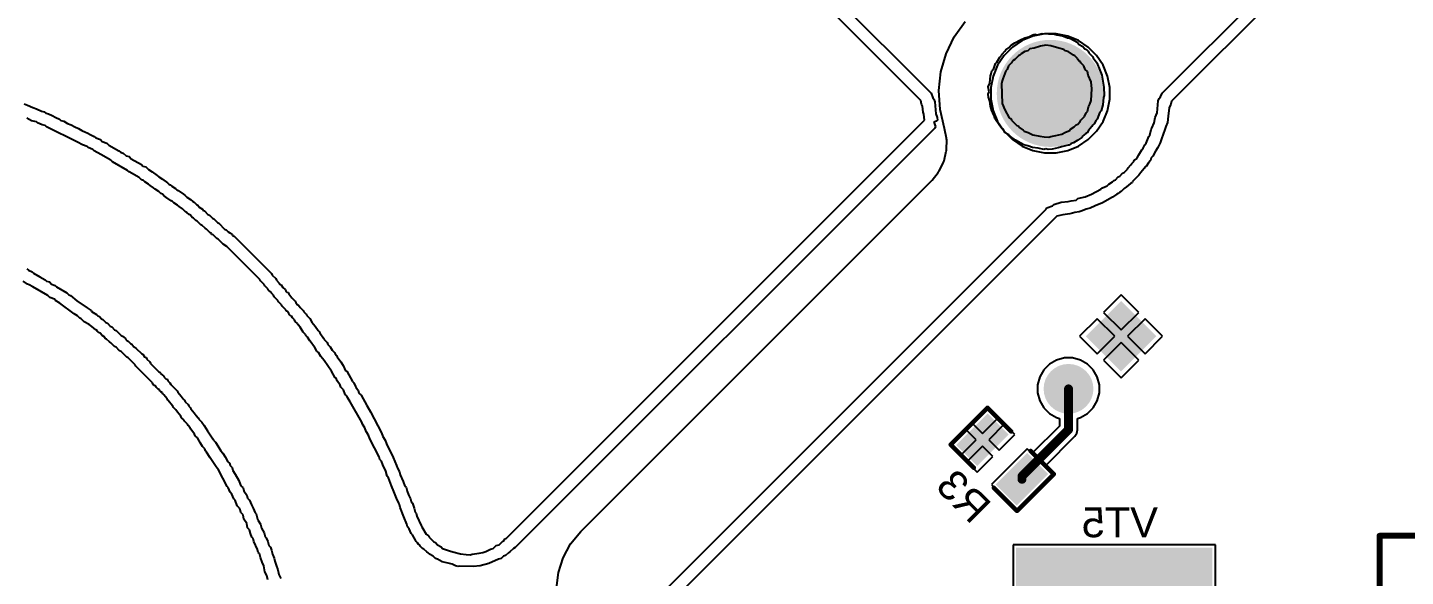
# Model space of a CAD drawing. Header units: millimetres. Extents: x 95 to 305, y 96 to 295.
# Drawn here: x 208.76 to 255.07, y 205.68 to 224.13 of the extents above; entities that cross this region are included whole.
import ezdxf

# ---------------------------------------------------------------- set-up
doc = ezdxf.new("R2010")
doc.units = ezdxf.units.MM
for name, color, linetype in [('BottomLayer', 5, 'Continuous'), ('BottomOverlay', 54, 'Continuous'), ('BottomPaste', 16, 'Continuous'), ('BottomSolder', 6, 'Continuous'), ('MultiLayer', 9, 'Continuous'), ('PadHoleLayer', 156, 'Continuous')]:
    doc.layers.add(name, color=color, linetype=linetype)
doc.styles.add('Arial', font='', dxfattribs={"height": 0.2})
doc.styles.get('Arial').set_extended_font_data('Arial')

# ---------------------------------------------------------------- blocks, each defined once
blk = doc.blocks.new('JST_XH_2_39')
at = {"layer": 'BottomLayer'}
blk.add_hatch(color=5, dxfattribs=at).paths.add_polyline_path([(-2.038, 0.263), (-0.463, 0.263), (-0.463, -1.313), (-2.038, -1.313)])
h = blk.add_hatch(color=5, dxfattribs=at)
edge = h.paths.add_edge_path()
edge.add_arc((1.25, -0.525), 0.787, 0, 360)
at = {"layer": 'BottomSolder'}
blk.add_hatch(color=6, dxfattribs=at).paths.add_polyline_path([(-2.088, 0.313), (-0.413, 0.313), (-0.413, -1.363), (-2.088, -1.363)])
h = blk.add_hatch(color=6, dxfattribs=at)
edge = h.paths.add_edge_path()
edge.add_arc((1.25, -0.525), 0.837, 0, 360)
at = {"layer": 'MultiLayer'}
h = blk.add_hatch(color=9, dxfattribs=at)
edge = h.paths.add_edge_path()
edge.add_arc((1.25, -0.525), 0.787, 0, 360)
at = {"layer": 'PadHoleLayer'}
h = blk.add_hatch(color=156, dxfattribs=at)
edge = h.paths.add_edge_path()
edge.add_arc((-1.25, -0.525), 0.525, 0, 360)
h = blk.add_hatch(color=156, dxfattribs=at)
edge = h.paths.add_edge_path()
edge.add_arc((1.25, -0.525), 0.525, 0, 360)
blk = doc.blocks.new('DPAK_B_50')
at = {"layer": 'BottomLayer'}
for points in [[(-2.031, 2.856), (-2.031, 1.656), (-4.531, 1.656), (-4.531, 2.856)], [(6.344, 3.216), (6.344, -3.284), (0.094, -3.284), (0.094, 3.216)], [(-2.031, -1.724), (-2.031, -2.924), (-4.531, -2.924), (-4.531, -1.724)]]:
    blk.add_hatch(color=5, dxfattribs=at).paths.add_polyline_path(points)
at = {"layer": 'BottomPaste'}
for points in [[(-2.031, 2.856), (-2.031, 1.656), (-4.531, 1.656), (-4.531, 2.856)], [(6.344, 3.216), (6.344, -3.284), (0.094, -3.284), (0.094, 3.216)], [(-2.031, -1.724), (-2.031, -2.924), (-4.531, -2.924), (-4.531, -1.724)]]:
    blk.add_hatch(color=16, dxfattribs=at).paths.add_polyline_path(points)
at = {"layer": 'BottomSolder'}
for points in [[(6.394, 3.266), (6.394, -3.334), (0.044, -3.334), (0.044, 3.266)], [(-1.981, 2.906), (-1.981, 1.606), (-4.581, 1.606), (-4.581, 2.906)], [(-1.981, -1.674), (-1.981, -2.974), (-4.581, -2.974), (-4.581, -1.674)]]:
    blk.add_hatch(color=6, dxfattribs=at).paths.add_polyline_path(points)
at = {"layer": 'BottomOverlay', "const_width": 0.25}
for points in [[(-1.131, 3.266), (-1.131, -3.434)], [(-1.131, 3.266), (-0.331, 3.266)], [(-1.131, -3.434), (-0.331, -3.434)]]:
    blk.add_lwpolyline(points, dxfattribs=at)
at = {"layer": 'BottomOverlay'}
for points, const_width in [([(-1.194, 3.266, 1), (-1.069, 3.266, 1)], 0.125), ([(-1.194, 3.266, 1), (-1.069, 3.266, 1)], 0.125), ([(-0.394, 3.266, 1), (-0.269, 3.266, 1)], 0.125), ([(-3.156, -3.624, 1), (-3.406, -3.624, 1)], 0.25), ([(-3.469, -3.624, 1), (-3.344, -3.624, 1)], 0.125), ([(-3.219, -3.624, 1), (-3.094, -3.624, 1)], 0.125), ([(-1.194, -3.434, 1), (-1.069, -3.434, 1)], 0.125), ([(-1.194, -3.434, 1), (-1.069, -3.434, 1)], 0.125), ([(-0.394, -3.434, 1), (-0.269, -3.434, 1)], 0.125)]:
    blk.add_lwpolyline(points, format="xyb", close=True, dxfattribs=dict(at, const_width=const_width))
blk = doc.blocks.new('RES0805_B_131')
at = {"layer": 'BottomLayer'}
for points in [[(-1.388, 0.719), (-0.488, 0.719), (-0.488, -0.678), (-1.388, -0.678)], [(0.492, 0.719), (1.392, 0.719), (1.392, -0.678), (0.492, -0.678)]]:
    blk.add_hatch(color=5, dxfattribs=at).paths.add_polyline_path(points)
at = {"layer": 'BottomPaste'}
for points in [[(-1.388, 0.719), (-0.488, 0.719), (-0.488, -0.678), (-1.388, -0.678)], [(0.492, 0.719), (1.392, 0.719), (1.392, -0.678), (0.492, -0.678)]]:
    blk.add_hatch(color=16, dxfattribs=at).paths.add_polyline_path(points)
at = {"layer": 'BottomSolder'}
for points in [[(-1.438, 0.769), (-0.438, 0.769), (-0.438, -0.728), (-1.438, -0.728)], [(0.442, 0.769), (1.442, 0.769), (1.442, -0.728), (0.442, -0.728)]]:
    blk.add_hatch(color=6, dxfattribs=at).paths.add_polyline_path(points)
at = {"layer": 'BottomOverlay', "const_width": 0.15}
for points in [[(-1.575, 0.9), (-0.45, 0.9)], [(-1.575, -0.825), (-1.575, 0.875)], [(0.475, 0.9), (1.575, 0.9)], [(1.575, -0.825), (1.575, 0.875)], [(-1.575, -0.85), (-0.475, -0.85)], [(0.475, -0.85), (1.575, -0.85)]]:
    blk.add_lwpolyline(points, dxfattribs=at)
at = {"layer": 'BottomOverlay', "const_width": 0.075}
for points in [[(-1.613, 0.9, 1), (-1.538, 0.9, 1)], [(-1.613, 0.875, 1), (-1.538, 0.875, 1)], [(-0.487, 0.9, 1), (-0.412, 0.9, 1)], [(0.437, 0.9, 1), (0.513, 0.9, 1)], [(1.538, 0.9, 1), (1.613, 0.9, 1)], [(1.538, 0.875, 1), (1.613, 0.875, 1)], [(-1.613, -0.825, 1), (-1.538, -0.825, 1)], [(-1.613, -0.85, 1), (-1.538, -0.85, 1)], [(-0.513, -0.85, 1), (-0.437, -0.85, 1)], [(0.437, -0.85, 1), (0.513, -0.85, 1)], [(1.538, -0.825, 1), (1.613, -0.825, 1)], [(1.538, -0.85, 1), (1.613, -0.85, 1)]]:
    blk.add_lwpolyline(points, format="xyb", close=True, dxfattribs=at)
blk = doc.blocks.new('D8C3_2H12_B_183')
at = {"layer": 'BottomLayer'}
for points in [[(-1.8, 0.6), (-1.8, -0.6), (-5, -0.6), (-5, 0.6)], [(5, 0.6), (5, -0.6), (1.8, -0.6), (1.8, 0.6)]]:
    blk.add_hatch(color=5, dxfattribs=at).paths.add_polyline_path(points)
at = {"layer": 'BottomPaste'}
for points in [[(-1.8, 0.6), (-1.8, -0.6), (-5, -0.6), (-5, 0.6)], [(5, 0.6), (5, -0.6), (1.8, -0.6), (1.8, 0.6)]]:
    blk.add_hatch(color=16, dxfattribs=at).paths.add_polyline_path(points)
at = {"layer": 'BottomSolder'}
for points in [[(-1.75, 0.65), (-1.75, -0.65), (-5.05, -0.65), (-5.05, 0.65)], [(5.05, 0.65), (5.05, -0.65), (1.75, -0.65), (1.75, 0.65)]]:
    blk.add_hatch(color=6, dxfattribs=at).paths.add_polyline_path(points)
at = {"layer": 'BottomOverlay', "const_width": 0.2}
for points in [[(-2.9, 4.4), (-4.4, 2.9)], [(-2.9, 4.4), (4.4, 4.4)], [(4.4, 4.4), (4.4, 1)], [(-4.4, 2.9), (-4.4, 1)], [(-4.4, -1), (-4.4, -2.9)], [(4.4, -1), (4.4, -4.4)], [(-5.2, -1.2), (-5.2, -1.8)], [(-5.5, -1.5), (-4.9, -1.5)], [(-4.4, -2.9), (-2.9, -4.4)], [(-2.9, -4.4), (4.4, -4.4)]]:
    blk.add_lwpolyline(points, dxfattribs=at)
at = {"layer": 'BottomOverlay', "const_width": 0.1}
for points in [[(-2.95, 4.4, 1), (-2.85, 4.4, 1)], [(-2.95, 4.4, 1), (-2.85, 4.4, 1)], [(4.35, 4.4, 1), (4.45, 4.4, 1)], [(4.35, 4.4, 1), (4.45, 4.4, 1)], [(-4.45, 2.9, 1), (-4.35, 2.9, 1)], [(-4.45, 2.9, 1), (-4.35, 2.9, 1)], [(-4.45, 1, 1), (-4.35, 1, 1)], [(4.35, 1, 1), (4.45, 1, 1)], [(-4.45, -1, 1), (-4.35, -1, 1)], [(4.35, -1, 1), (4.45, -1, 1)], [(-5.25, -1.2, 1), (-5.15, -1.2, 1)], [(-5.55, -1.5, 1), (-5.45, -1.5, 1)], [(-5.25, -1.8, 1), (-5.15, -1.8, 1)], [(-4.95, -1.5, 1), (-4.85, -1.5, 1)], [(-4.45, -2.9, 1), (-4.35, -2.9, 1)], [(-4.45, -2.9, 1), (-4.35, -2.9, 1)], [(-2.95, -4.4, 1), (-2.85, -4.4, 1)], [(-2.95, -4.4, 1), (-2.85, -4.4, 1)], [(4.35, -4.4, 1), (4.45, -4.4, 1)], [(4.35, -4.4, 1), (4.45, -4.4, 1)]]:
    blk.add_lwpolyline(points, format="xyb", close=True, dxfattribs=at)

msp = doc.modelspace()

# ---------------------------------------------------------------- hatches: boundary and pattern name
at = {"layer": 'BottomLayer'}
h = msp.add_hatch(color=5, dxfattribs=at)
edge = h.paths.add_edge_path()
edge.add_arc((243.133, 221.92), 1.75, 0, 360)
at = {"layer": 'BottomSolder'}
h = msp.add_hatch(color=6, dxfattribs=at)
edge = h.paths.add_edge_path()
edge.add_arc((243.133, 221.92), 1.8, 0, 360)
at = {"layer": 'MultiLayer'}
h = msp.add_hatch(color=9, dxfattribs=at)
edge = h.paths.add_edge_path()
edge.add_arc((243.133, 221.92), 1.75, 0, 360)
at = {"layer": 'PadHoleLayer'}
h = msp.add_hatch(color=156, dxfattribs=at)
edge = h.paths.add_edge_path()
edge.add_arc((243.133, 221.92), 1.75, 0, 360)

# ---------------------------------------------------------------- linework, layer by layer
at = {"layer": 'BottomLayer'}
for p, q in [((239.906, 223.819), (240.272, 224.335)), ((239.633, 223.249), (239.906, 223.819)), ((242.186, 223.693), (241.859, 223.474)), ((242.55, 223.843), (242.186, 223.693)), ((242.937, 223.92), (242.55, 223.843)), ((243.33, 223.92), (242.937, 223.92)), ((243.717, 223.843), (243.33, 223.92)), ((244.081, 223.693), (243.717, 223.843)), ((244.408, 223.474), (244.081, 223.693)), ((239.459, 222.641), (239.633, 223.249)), ((241.859, 223.474), (241.58, 223.195)), ((244.687, 223.195), (244.408, 223.474)), ((241.361, 222.868), (241.21, 222.504)), ((241.58, 223.195), (241.361, 222.868)), ((244.906, 222.868), (244.687, 223.195)), ((245.057, 222.504), (244.906, 222.868)), ((239.39, 222.012), (239.459, 222.641)), ((241.21, 222.504), (241.133, 222.117)), ((245.133, 222.117), (245.057, 222.504)), ((239.428, 221.381), (239.39, 222.012)), ((241.133, 222.117), (241.133, 221.723)), ((245.133, 221.723), (245.133, 222.117)), ((239.577, 220.744), (239.428, 221.381)), ((241.133, 221.723), (241.21, 221.337)), ((245.057, 221.337), (245.133, 221.723)), ((241.21, 221.337), (241.361, 220.973)), ((241.361, 220.973), (241.58, 220.645)), ((244.687, 220.645), (244.906, 220.973)), ((244.906, 220.973), (245.057, 221.337)), ((239.577, 220.741), (239.577, 220.744)), ((239.578, 220.738), (239.577, 220.741)), ((239.645, 220.416), (239.578, 220.738)), ((241.58, 220.645), (241.859, 220.367)), ((244.408, 220.367), (244.687, 220.645)), ((239.561, 219.656), (239.638, 219.976)), ((239.638, 219.976), (239.639, 220.004)), ((239.639, 220.004), (239.645, 220.031)), ((239.645, 220.388), (239.645, 220.416)), ((239.65, 220.36), (239.645, 220.388)), ((239.645, 220.031), (239.65, 220.36)), ((241.859, 220.367), (242.186, 220.148)), ((242.186, 220.148), (242.55, 219.997)), ((242.55, 219.997), (242.937, 219.92)), ((243.33, 219.92), (243.717, 219.997)), ((243.717, 219.997), (244.081, 220.148)), ((244.081, 220.148), (244.408, 220.367)), ((239.397, 219.308), (239.542, 219.603)), ((239.542, 219.603), (239.549, 219.63)), ((239.549, 219.63), (239.561, 219.656)), ((242.937, 219.92), (243.33, 219.92)), ((239.161, 219.004), (239.367, 219.261)), ((239.367, 219.261), (239.38, 219.286)), ((239.38, 219.286), (239.397, 219.308)), ((227.352, 207.193), (239.143, 218.983)), ((239.143, 218.983), (239.15, 218.995)), ((239.15, 218.995), (239.161, 219.004)), ((245.513, 215.152), (244.92, 214.559)), ((246.105, 214.559), (245.513, 215.152)), ((244.92, 214.559), (245.513, 213.967)), ((245.513, 213.967), (246.105, 214.559)), ((244.708, 214.347), (244.116, 213.755)), ((245.301, 213.755), (244.708, 214.347)), ((246.317, 214.347), (245.725, 213.755)), ((246.909, 213.755), (246.317, 214.347)), ((244.116, 213.755), (244.708, 213.163)), ((244.708, 213.163), (245.301, 213.755)), ((245.513, 213.543), (244.92, 212.951)), ((246.105, 212.951), (245.513, 213.543)), ((245.725, 213.755), (246.317, 213.163)), ((246.317, 213.163), (246.909, 213.755)), ((242.915, 212.624), (242.778, 212.388)), ((243.108, 212.818), (242.915, 212.624)), ((243.344, 212.954), (243.108, 212.818)), ((243.608, 213.025), (243.344, 212.954)), ((243.881, 213.025), (243.608, 213.025)), ((244.145, 212.954), (243.881, 213.025)), ((244.382, 212.818), (244.145, 212.954)), ((244.575, 212.624), (244.382, 212.818)), ((244.712, 212.388), (244.575, 212.624)), ((244.92, 212.951), (245.513, 212.359)), ((245.513, 212.359), (246.105, 212.951)), ((242.778, 212.388), (242.707, 212.124)), ((242.707, 212.124), (242.707, 211.851)), ((244.782, 212.124), (244.712, 212.388)), ((244.782, 211.851), (244.782, 212.124)), ((242.707, 211.851), (242.778, 211.587)), ((244.712, 211.587), (244.782, 211.851)), ((241.027, 211.372), (240.498, 210.843)), ((241.38, 211.019), (241.027, 211.372)), ((242.778, 211.587), (242.915, 211.35)), ((242.915, 211.35), (243.108, 211.157)), ((244.382, 211.157), (244.575, 211.35)), ((244.575, 211.35), (244.712, 211.587)), ((240.498, 210.843), (240.851, 210.49)), ((240.851, 210.49), (241.38, 211.019)), ((241.593, 210.807), (241.063, 210.277)), ((241.946, 210.453), (241.593, 210.807)), ((243.439, 210.739), (242.514, 209.814)), ((243.108, 211.157), (243.344, 211.021)), ((243.344, 211.021), (243.439, 210.995)), ((243.439, 210.995), (243.439, 210.739)), ((244.051, 210.995), (244.145, 211.021)), ((244.051, 210.612), (244.051, 210.995)), ((244.145, 211.021), (244.382, 211.157)), ((240.285, 210.631), (239.756, 210.102)), ((240.11, 209.748), (240.639, 210.277)), ((240.639, 210.277), (240.285, 210.631)), ((241.063, 210.277), (241.417, 209.924)), ((241.417, 209.924), (241.946, 210.453)), ((242.947, 209.382), (243.961, 210.396)), ((243.961, 210.396), (244.027, 210.495)), ((243.961, 210.396), (243.961, 210.396)), ((244.027, 210.495), (244.051, 210.612)), ((244.051, 210.612), (244.051, 210.612)), ((239.756, 210.102), (240.11, 209.748)), ((240.851, 210.065), (240.322, 209.536)), ((241.205, 209.712), (240.851, 210.065)), ((242.356, 209.972), (241.156, 208.772)), ((242.514, 209.814), (242.356, 209.972)), ((240.322, 209.536), (240.675, 209.182)), ((240.675, 209.182), (241.205, 209.712)), ((243.205, 209.124), (242.947, 209.382)), ((242.005, 207.924), (243.205, 209.124)), ((241.156, 208.772), (242.005, 207.924)), ((227.009, 206.776), (227.352, 207.193)), ((226.757, 206.312), (227.009, 206.776)), ((248.684, 206.744), (241.884, 206.744)), ((241.884, 206.744), (241.884, 205.127)), ((248.684, 201.761), (248.684, 206.744)), ((226.6, 205.809), (226.757, 206.312)), ((226.541, 205.285), (226.6, 205.809))]:
    msp.add_line(p, q, dxfattribs=at)
at = {"layer": 'BottomLayer', "const_width": 0.3}
for points in [[(243.745, 210.612), (243.745, 211.987)], [(242.181, 209.048), (243.745, 210.612)], [(242.181, 208.948), (242.181, 209.048)]]:
    msp.add_lwpolyline(points, dxfattribs=at)
at = {"layer": 'BottomLayer', "const_width": 0.15}
for points in [[(243.67, 211.987, 1), (243.82, 211.987, 1)], [(243.67, 210.612, 1), (243.82, 210.612, 1)], [(243.67, 210.612, 1), (243.82, 210.612, 1)], [(242.106, 209.048, 1), (242.256, 209.048, 1)], [(242.106, 209.048, 1), (242.256, 209.048, 1)], [(242.106, 208.948, 1), (242.256, 208.948, 1)]]:
    msp.add_lwpolyline(points, format="xyb", close=True, dxfattribs=at)
at = {"layer": 'BottomOverlay'}
for p, q in [((246.89, 221.923), (267.542, 242.575)), ((267.664, 242.113), (247.206, 221.656)), ((238.785, 221.68), (222.611, 237.854)), ((228.672, 232.377), (239.126, 221.923)), ((241.937, 223.615), (242.107, 223.712)), ((242.107, 223.712), (242.278, 223.785)), ((242.278, 223.785), (242.412, 223.822)), ((242.412, 223.822), (242.545, 223.883)), ((242.545, 223.883), (242.618, 223.907)), ((242.618, 223.907), (242.692, 223.883)), ((242.692, 223.883), (242.862, 223.931)), ((242.862, 223.931), (243.276, 223.907)), ((243.276, 223.907), (243.349, 223.883)), ((243.349, 223.883), (243.543, 223.858)), ((243.543, 223.858), (243.714, 223.785)), ((243.714, 223.785), (243.811, 223.761)), ((243.811, 223.761), (244.03, 223.639)), ((241.487, 223.189), (241.511, 223.238)), ((241.511, 223.238), (241.608, 223.335)), ((241.608, 223.335), (241.633, 223.384)), ((241.633, 223.384), (241.754, 223.457)), ((241.754, 223.457), (241.779, 223.505)), ((241.779, 223.505), (241.815, 223.542)), ((241.815, 223.542), (241.937, 223.615)), ((242.156, 223.25), (242.107, 223.201)), ((242.278, 223.323), (242.156, 223.25)), ((242.375, 223.347), (242.278, 223.323)), ((242.448, 223.42), (242.375, 223.347)), ((242.594, 223.445), (242.448, 223.42)), ((242.801, 223.505), (242.594, 223.445)), ((242.984, 223.542), (242.801, 223.505)), ((243.154, 223.518), (242.984, 223.542)), ((243.422, 223.445), (243.154, 223.518)), ((243.592, 223.396), (243.422, 223.445)), ((243.641, 223.347), (243.592, 223.396)), ((243.738, 223.323), (243.641, 223.347)), ((243.908, 223.201), (243.738, 223.323)), ((244.03, 223.639), (244.103, 223.566)), ((244.103, 223.566), (244.225, 223.493)), ((244.225, 223.493), (244.298, 223.42)), ((244.298, 223.42), (244.347, 223.396)), ((244.347, 223.396), (244.407, 223.335)), ((244.407, 223.335), (244.432, 223.286)), ((244.432, 223.286), (244.553, 223.165)), ((241.219, 222.727), (241.292, 222.921)), ((241.292, 222.921), (241.341, 222.97)), ((241.341, 222.97), (241.438, 223.14)), ((241.438, 223.14), (241.487, 223.189)), ((241.73, 222.848), (241.681, 222.727)), ((241.827, 222.946), (241.73, 222.848)), ((241.852, 222.994), (241.827, 222.946)), ((241.888, 223.031), (241.852, 222.994)), ((241.937, 223.055), (241.888, 223.031)), ((242.059, 223.177), (241.937, 223.055)), ((242.107, 223.201), (242.059, 223.177)), ((243.957, 223.177), (243.908, 223.201)), ((244.042, 223.092), (243.957, 223.177)), ((244.067, 223.043), (244.042, 223.092)), ((244.103, 223.007), (244.067, 223.043)), ((244.152, 222.982), (244.103, 223.007)), ((244.164, 222.946), (244.152, 222.982)), ((244.261, 222.848), (244.164, 222.946)), ((244.31, 222.727), (244.261, 222.848)), ((244.553, 223.165), (244.578, 223.116)), ((244.578, 223.116), (244.7, 222.946)), ((244.7, 222.946), (244.797, 222.702)), ((241.097, 222.264), (241.122, 222.508)), ((241.122, 222.508), (241.146, 222.581)), ((241.146, 222.581), (241.17, 222.678)), ((241.17, 222.678), (241.219, 222.727)), ((241.511, 222.337), (241.487, 222.24)), ((241.535, 222.41), (241.511, 222.337)), ((241.633, 222.678), (241.535, 222.41)), ((241.681, 222.727), (241.633, 222.678)), ((244.383, 222.654), (244.31, 222.727)), ((244.407, 222.532), (244.383, 222.654)), ((244.505, 222.313), (244.407, 222.532)), ((244.529, 222.069), (244.505, 222.313)), ((244.797, 222.702), (244.87, 222.532)), ((244.87, 222.532), (244.931, 222.13)), ((239.126, 221.923), (239.187, 221.765)), ((241.049, 222.142), (241.097, 222.264)), ((241.073, 221.972), (241.049, 222.142)), ((241.049, 221.899), (241.073, 221.972)), ((241.061, 221.79), (241.049, 221.899)), ((241.487, 222.24), (241.511, 221.583)), ((244.505, 221.68), (244.529, 222.069)), ((244.943, 221.85), (244.919, 221.777)), ((244.931, 222.13), (244.943, 221.85)), ((246.841, 221.802), (246.89, 221.923)), ((208.641, 221.57), (208.762, 221.522)), ((208.762, 221.522), (208.933, 221.449)), ((208.933, 221.449), (209.054, 221.4)), ((209.054, 221.4), (209.225, 221.327)), ((238.809, 221.558), (238.785, 221.68)), ((238.834, 221.485), (238.809, 221.558)), ((238.858, 221.291), (238.834, 221.485)), ((239.187, 221.765), (239.223, 221.729)), ((239.223, 221.729), (239.247, 221.631)), ((239.247, 221.631), (239.284, 221.23)), ((241.097, 221.656), (241.061, 221.79)), ((241.122, 221.485), (241.097, 221.656)), ((241.146, 221.388), (241.122, 221.485)), ((241.243, 221.169), (241.146, 221.388)), ((241.511, 221.583), (241.608, 221.364)), ((241.608, 221.364), (241.754, 221.096)), ((244.383, 221.315), (244.42, 221.473)), ((244.42, 221.473), (244.456, 221.558)), ((244.456, 221.558), (244.505, 221.68)), ((244.894, 221.534), (244.846, 221.339)), ((244.919, 221.777), (244.894, 221.534)), ((246.72, 221.266), (246.756, 221.668)), ((246.756, 221.668), (246.793, 221.753)), ((246.793, 221.753), (246.841, 221.802)), ((247.133, 221.437), (247.097, 221.157)), ((247.182, 221.558), (247.133, 221.437)), ((247.206, 221.656), (247.182, 221.558)), ((208.896, 220.998), (208.738, 221.084)), ((209.054, 220.962), (208.896, 220.998)), ((209.091, 220.925), (209.054, 220.962)), ((209.249, 220.865), (209.091, 220.925)), ((209.225, 221.327), (209.322, 221.303)), ((209.322, 221.303), (209.371, 221.254)), ((209.371, 221.254), (209.468, 221.23)), ((209.468, 221.23), (209.59, 221.181)), ((209.59, 221.181), (209.711, 221.108)), ((209.711, 221.108), (209.833, 221.059)), ((209.833, 221.059), (209.882, 221.011)), ((209.882, 221.011), (209.979, 220.986)), ((209.979, 220.986), (210.101, 220.913)), ((210.101, 220.913), (210.223, 220.865)), ((224.851, 206.967), (238.907, 221.023)), ((238.882, 221.218), (238.858, 221.291)), ((238.907, 221.023), (238.882, 221.218)), ((239.308, 220.986), (239.223, 220.95)), ((239.223, 220.95), (239.272, 220.804)), ((239.284, 221.23), (239.333, 221.108)), ((239.345, 221.023), (239.308, 220.986)), ((239.333, 221.108), (239.345, 221.023)), ((241.268, 221.072), (241.243, 221.169)), ((241.438, 220.828), (241.268, 221.072)), ((241.754, 221.096), (241.803, 221.072)), ((241.803, 221.072), (241.827, 221.023)), ((241.827, 221.023), (241.949, 220.901)), ((241.949, 220.901), (241.961, 220.889)), ((244.055, 220.889), (244.14, 220.974)), ((244.14, 220.974), (244.164, 221.023)), ((244.164, 221.023), (244.286, 221.145)), ((244.286, 221.145), (244.334, 221.266)), ((244.334, 221.266), (244.383, 221.315)), ((244.602, 220.901), (244.553, 220.852)), ((244.675, 221.023), (244.602, 220.901)), ((244.712, 221.059), (244.675, 221.023)), ((244.797, 221.291), (244.712, 221.059)), ((244.846, 221.339), (244.797, 221.291)), ((246.549, 220.755), (246.622, 220.925)), ((246.622, 220.925), (246.659, 221.108)), ((246.659, 221.108), (246.72, 221.266)), ((247.073, 220.938), (247.012, 220.804)), ((247.097, 221.157), (247.073, 220.938)), ((209.346, 220.84), (209.249, 220.865)), ((209.395, 220.792), (209.346, 220.84)), ((210.442, 220.28), (209.395, 220.792)), ((210.223, 220.865), (210.344, 220.792)), ((210.344, 220.792), (210.466, 220.743)), ((210.466, 220.743), (210.588, 220.67)), ((210.588, 220.67), (210.709, 220.621)), ((210.709, 220.621), (210.758, 220.597)), ((210.758, 220.597), (210.88, 220.524)), ((210.88, 220.524), (211.001, 220.475)), ((211.001, 220.475), (211.05, 220.427)), ((239.247, 220.755), (225.143, 206.65)), ((239.272, 220.804), (239.247, 220.755)), ((241.499, 220.743), (241.438, 220.828)), ((241.548, 220.719), (241.499, 220.743)), ((241.621, 220.597), (241.548, 220.719)), ((241.742, 220.524), (241.621, 220.597)), ((241.791, 220.475), (241.742, 220.524)), ((241.961, 220.353), (241.791, 220.475)), ((241.961, 220.889), (242.01, 220.84)), ((242.01, 220.84), (242.047, 220.828)), ((242.047, 220.828), (242.071, 220.779)), ((242.071, 220.779), (242.217, 220.682)), ((242.217, 220.682), (242.253, 220.646)), ((242.253, 220.646), (242.387, 220.609)), ((242.387, 220.609), (242.545, 220.524)), ((242.545, 220.524), (242.777, 220.487)), ((242.777, 220.487), (242.923, 220.463)), ((242.923, 220.463), (243.081, 220.451)), ((243.081, 220.451), (243.154, 220.475)), ((243.154, 220.475), (243.324, 220.5)), ((243.324, 220.5), (243.519, 220.548)), ((243.519, 220.548), (243.641, 220.621)), ((243.641, 220.621), (243.738, 220.646)), ((243.738, 220.646), (243.799, 220.682)), ((243.799, 220.682), (243.811, 220.719)), ((243.811, 220.719), (243.933, 220.792)), ((243.933, 220.792), (244.006, 220.865)), ((244.006, 220.865), (244.055, 220.889)), ((244.188, 220.439), (244.055, 220.353)), ((244.213, 220.487), (244.188, 220.439)), ((244.322, 220.573), (244.213, 220.487)), ((244.371, 220.597), (244.322, 220.573)), ((244.42, 220.67), (244.371, 220.597)), ((244.529, 220.804), (244.42, 220.67)), ((244.553, 220.852), (244.529, 220.804)), ((246.355, 220.244), (246.44, 220.475)), ((246.44, 220.475), (246.476, 220.512)), ((246.476, 220.512), (246.525, 220.706)), ((246.525, 220.706), (246.549, 220.755)), ((246.987, 220.706), (246.866, 220.39)), ((247.012, 220.804), (246.987, 220.706)), ((210.6, 220.195), (210.442, 220.28)), ((210.758, 220.134), (210.6, 220.195)), ((210.795, 220.098), (210.758, 220.134)), ((210.953, 220.037), (210.795, 220.098)), ((211.001, 219.988), (210.953, 220.037)), ((211.221, 219.867), (211.001, 219.988)), ((211.05, 220.427), (211.208, 220.366)), ((211.208, 220.366), (211.269, 220.305)), ((211.269, 220.305), (211.427, 220.244)), ((211.427, 220.244), (211.488, 220.183)), ((211.488, 220.183), (211.829, 219.988)), ((211.829, 219.988), (211.878, 219.94)), ((242.241, 220.195), (241.961, 220.353)), ((242.375, 220.159), (242.241, 220.195)), ((242.533, 220.098), (242.375, 220.159)), ((242.728, 220.074), (242.533, 220.098)), ((242.911, 220.037), (242.728, 220.074)), ((242.984, 220.061), (242.911, 220.037)), ((243.057, 220.037), (242.984, 220.061)), ((243.19, 220.049), (243.057, 220.037)), ((243.397, 220.086), (243.19, 220.049)), ((243.507, 220.122), (243.397, 220.086)), ((243.641, 220.159), (243.507, 220.122)), ((243.738, 220.183), (243.641, 220.159)), ((243.762, 220.183), (243.738, 220.183)), ((243.835, 220.232), (243.762, 220.183)), ((243.908, 220.256), (243.835, 220.232)), ((244.055, 220.353), (243.908, 220.256)), ((246.111, 219.855), (246.209, 220.025)), ((246.209, 220.025), (246.257, 220.074)), ((246.257, 220.074), (246.306, 220.195)), ((246.306, 220.195), (246.355, 220.244)), ((246.671, 219.976), (246.574, 219.806)), ((246.744, 220.098), (246.671, 219.976)), ((246.829, 220.256), (246.744, 220.098)), ((246.866, 220.39), (246.829, 220.256)), ((211.561, 219.672), (211.221, 219.867)), ((211.61, 219.623), (211.561, 219.672)), ((212.121, 219.331), (211.61, 219.623)), ((211.878, 219.94), (211.975, 219.915)), ((211.975, 219.915), (212.072, 219.818)), ((212.072, 219.818), (212.17, 219.794)), ((212.17, 219.794), (212.243, 219.721)), ((212.243, 219.721), (212.584, 219.526)), ((212.584, 219.526), (212.632, 219.477)), ((245.746, 219.416), (245.843, 219.514)), ((245.843, 219.514), (245.868, 219.562)), ((245.868, 219.562), (245.941, 219.635)), ((245.941, 219.635), (245.965, 219.684)), ((245.965, 219.684), (246.038, 219.733)), ((246.038, 219.733), (246.111, 219.855)), ((246.428, 219.587), (246.355, 219.465)), ((246.501, 219.66), (246.428, 219.587)), ((246.525, 219.757), (246.501, 219.66)), ((246.574, 219.806), (246.525, 219.757)), ((212.17, 219.283), (212.121, 219.331)), ((212.511, 219.088), (212.17, 219.283)), ((212.584, 219.015), (212.511, 219.088)), ((212.632, 219.477), (212.73, 219.453)), ((212.73, 219.453), (212.827, 219.356)), ((212.827, 219.356), (212.949, 219.283)), ((212.949, 219.283), (213.119, 219.161)), ((213.119, 219.161), (213.168, 219.112)), ((213.168, 219.112), (213.289, 219.039)), ((245.32, 219.015), (245.418, 219.112)), ((245.418, 219.112), (245.466, 219.137)), ((245.466, 219.137), (245.564, 219.234)), ((245.564, 219.234), (245.612, 219.258)), ((245.612, 219.258), (245.722, 219.368)), ((245.722, 219.368), (245.746, 219.416)), ((246.111, 219.173), (245.892, 218.954)), ((246.172, 219.258), (246.111, 219.173)), ((246.282, 219.392), (246.172, 219.258)), ((246.306, 219.441), (246.282, 219.392)), ((246.355, 219.465), (246.306, 219.441)), ((212.657, 218.99), (212.584, 219.015)), ((212.705, 218.942), (212.657, 218.99)), ((212.827, 218.869), (212.705, 218.942)), ((212.876, 218.82), (212.827, 218.869)), ((212.997, 218.747), (212.876, 218.82)), ((213.046, 218.698), (212.997, 218.747)), ((213.168, 218.625), (213.046, 218.698)), ((213.241, 218.552), (213.168, 218.625)), ((213.289, 219.039), (213.46, 218.917)), ((213.46, 218.917), (213.508, 218.869)), ((213.508, 218.869), (213.557, 218.844)), ((213.557, 218.844), (213.606, 218.796)), ((213.606, 218.796), (213.727, 218.723)), ((213.727, 218.723), (213.776, 218.674)), ((213.776, 218.674), (213.825, 218.65)), ((213.825, 218.65), (213.995, 218.528)), ((244.517, 218.528), (244.833, 218.698)), ((244.833, 218.698), (244.882, 218.747)), ((244.882, 218.747), (245.04, 218.808)), ((245.04, 218.808), (245.101, 218.869)), ((245.101, 218.869), (245.223, 218.942)), ((245.223, 218.942), (245.271, 218.99)), ((245.271, 218.99), (245.32, 219.015)), ((245.466, 218.601), (245.418, 218.552)), ((245.515, 218.625), (245.466, 218.601)), ((245.612, 218.723), (245.515, 218.625)), ((245.697, 218.784), (245.612, 218.723)), ((245.831, 218.893), (245.697, 218.784)), ((245.88, 218.917), (245.831, 218.893)), ((245.892, 218.954), (245.88, 218.917)), ((213.289, 218.528), (213.241, 218.552)), ((213.362, 218.455), (213.289, 218.528)), ((213.411, 218.431), (213.362, 218.455)), ((213.581, 218.309), (213.411, 218.431)), ((213.63, 218.285), (213.581, 218.309)), ((213.679, 218.236), (213.63, 218.285)), ((213.801, 218.163), (213.679, 218.236)), ((213.849, 218.114), (213.801, 218.163)), ((213.995, 218.528), (214.044, 218.504)), ((214.044, 218.504), (214.117, 218.431)), ((214.117, 218.431), (214.239, 218.358)), ((214.239, 218.358), (214.312, 218.285)), ((214.312, 218.285), (214.36, 218.26)), ((214.36, 218.26), (214.433, 218.187)), ((214.433, 218.187), (214.482, 218.163)), ((214.482, 218.163), (214.531, 218.09)), ((243.02, 218.078), (243.203, 218.139)), ((243.203, 218.139), (243.251, 218.187)), ((243.251, 218.187), (243.495, 218.26)), ((243.495, 218.26), (243.738, 218.285)), ((243.738, 218.285), (243.835, 218.309)), ((243.835, 218.309), (244.006, 218.333)), ((244.006, 218.333), (244.055, 218.382)), ((244.055, 218.382), (244.152, 218.406)), ((244.152, 218.406), (244.31, 218.443)), ((244.31, 218.443), (244.517, 218.528)), ((244.639, 218.139), (244.468, 218.066)), ((244.882, 218.236), (244.639, 218.139)), ((245.223, 218.431), (244.882, 218.236)), ((245.369, 218.528), (245.223, 218.431)), ((245.418, 218.552), (245.369, 218.528)), ((213.971, 218.041), (213.849, 218.114)), ((214.068, 217.944), (213.971, 218.041)), ((214.117, 217.92), (214.068, 217.944)), ((214.19, 217.847), (214.117, 217.92)), ((214.239, 217.822), (214.19, 217.847)), ((214.287, 217.749), (214.239, 217.822)), ((214.336, 217.725), (214.287, 217.749)), ((214.409, 217.652), (214.336, 217.725)), ((214.531, 218.09), (214.579, 218.066)), ((214.579, 218.066), (214.64, 218.029)), ((214.64, 218.029), (214.652, 217.993)), ((214.652, 217.993), (214.701, 217.968)), ((214.701, 217.968), (214.823, 217.847)), ((214.823, 217.847), (214.871, 217.822)), ((214.871, 217.822), (214.969, 217.725)), ((214.969, 217.725), (215.017, 217.7)), ((215.017, 217.7), (215.139, 217.579)), ((226.542, 201.576), (242.996, 218.029)), ((243.349, 217.798), (226.883, 201.332)), ((242.996, 218.029), (243.02, 218.078)), ((243.556, 217.834), (243.349, 217.798)), ((243.787, 217.871), (243.556, 217.834)), ((243.884, 217.895), (243.787, 217.871)), ((243.957, 217.92), (243.884, 217.895)), ((244.103, 217.944), (243.957, 217.92)), ((244.201, 217.968), (244.103, 217.944)), ((244.334, 218.029), (244.201, 217.968)), ((244.468, 218.066), (244.334, 218.029)), ((214.458, 217.627), (214.409, 217.652)), ((214.579, 217.506), (214.458, 217.627)), ((214.628, 217.481), (214.579, 217.506)), ((214.725, 217.384), (214.628, 217.481)), ((214.774, 217.36), (214.725, 217.384)), ((214.896, 217.238), (214.774, 217.36)), ((214.944, 217.214), (214.896, 217.238)), ((214.957, 217.177), (214.944, 217.214)), ((215.139, 217.579), (215.188, 217.554)), ((215.188, 217.554), (215.383, 217.36)), ((215.383, 217.36), (215.431, 217.335)), ((215.431, 217.335), (215.504, 217.262)), ((215.504, 217.262), (215.553, 217.238)), ((215.553, 217.238), (215.638, 217.177)), ((214.993, 217.165), (214.957, 217.177)), ((215.115, 217.043), (214.993, 217.165)), ((215.164, 217.019), (215.115, 217.043)), ((215.334, 216.849), (215.164, 217.019)), ((215.456, 216.776), (215.334, 216.849)), ((216.563, 215.668), (215.456, 216.776)), ((215.638, 217.177), (215.65, 217.141)), ((215.65, 217.141), (215.699, 217.116)), ((215.699, 217.116), (216.952, 215.863)), ((208.738, 216.021), (208.787, 215.972)), ((208.787, 215.972), (208.908, 215.924)), ((208.908, 215.924), (208.957, 215.875)), ((208.957, 215.875), (209.176, 215.753)), ((216.952, 215.863), (216.977, 215.814)), ((216.977, 215.814), (217.099, 215.692)), ((208.762, 215.51), (208.616, 215.607)), ((208.811, 215.486), (208.762, 215.51)), ((208.933, 215.413), (208.811, 215.486)), ((209.444, 215.121), (208.933, 215.413)), ((209.176, 215.753), (209.346, 215.656)), ((209.346, 215.656), (209.395, 215.607)), ((209.395, 215.607), (209.492, 215.583)), ((209.492, 215.583), (209.565, 215.51)), ((209.565, 215.51), (209.687, 215.461)), ((209.687, 215.461), (209.736, 215.413)), ((209.736, 215.413), (210.077, 215.218)), ((216.587, 215.619), (216.563, 215.668)), ((216.709, 215.498), (216.587, 215.619)), ((216.733, 215.449), (216.709, 215.498)), ((216.831, 215.352), (216.733, 215.449)), ((216.855, 215.303), (216.831, 215.352)), ((217.099, 215.692), (217.123, 215.644)), ((217.123, 215.644), (217.22, 215.546)), ((217.22, 215.546), (217.232, 215.51)), ((217.232, 215.51), (217.281, 215.486)), ((217.281, 215.486), (217.342, 215.4)), ((217.342, 215.4), (217.415, 215.327)), ((209.505, 215.06), (209.444, 215.121)), ((209.663, 214.999), (209.505, 215.06)), ((209.699, 214.962), (209.663, 214.999)), ((209.845, 214.865), (209.699, 214.962)), ((210.077, 215.218), (210.15, 215.145)), ((210.15, 215.145), (210.198, 215.121)), ((210.198, 215.121), (210.417, 214.95)), ((210.417, 214.95), (210.758, 214.707)), ((216.928, 215.254), (216.855, 215.303)), ((216.952, 215.206), (216.928, 215.254)), ((217.025, 215.133), (216.952, 215.206)), ((217.05, 215.084), (217.025, 215.133)), ((217.172, 214.962), (217.05, 215.084)), ((217.196, 214.914), (217.172, 214.962)), ((217.293, 214.816), (217.196, 214.914)), ((217.415, 215.327), (217.439, 215.279)), ((217.439, 215.279), (217.476, 215.242)), ((217.476, 215.242), (217.512, 215.23)), ((217.512, 215.23), (217.537, 215.181)), ((217.537, 215.181), (217.646, 215.047)), ((217.646, 215.047), (217.756, 214.938)), ((217.756, 214.938), (217.78, 214.889)), ((217.78, 214.889), (217.817, 214.828)), ((210.32, 214.512), (209.845, 214.865)), ((210.442, 214.439), (210.32, 214.512)), ((210.515, 214.366), (210.442, 214.439)), ((210.758, 214.707), (210.892, 214.622)), ((210.892, 214.622), (210.904, 214.585)), ((210.904, 214.585), (211.074, 214.488)), ((211.074, 214.488), (211.123, 214.439)), ((211.123, 214.439), (211.172, 214.415)), ((217.318, 214.768), (217.293, 214.816)), ((217.439, 214.646), (217.318, 214.768)), ((217.464, 214.597), (217.439, 214.646)), ((217.5, 214.585), (217.464, 214.597)), ((217.537, 214.524), (217.5, 214.585)), ((217.561, 214.476), (217.537, 214.524)), ((217.634, 214.427), (217.561, 214.476)), ((217.658, 214.378), (217.634, 214.427)), ((217.817, 214.828), (217.865, 214.804)), ((217.865, 214.804), (217.926, 214.719)), ((217.926, 214.719), (218.023, 214.622)), ((218.023, 214.622), (218.048, 214.573)), ((218.048, 214.573), (218.121, 214.5)), ((218.121, 214.5), (218.145, 214.451)), ((218.145, 214.451), (218.242, 214.354)), ((210.563, 214.342), (210.515, 214.366)), ((210.661, 214.244), (210.563, 214.342)), ((210.831, 214.147), (210.661, 214.244)), ((210.916, 214.086), (210.831, 214.147)), ((211.05, 213.977), (210.916, 214.086)), ((211.099, 213.952), (211.05, 213.977)), ((211.172, 214.415), (211.245, 214.342)), ((211.245, 214.342), (211.294, 214.317)), ((211.294, 214.317), (211.391, 214.22)), ((211.391, 214.22), (211.44, 214.196)), ((211.44, 214.196), (211.537, 214.098)), ((211.537, 214.098), (211.586, 214.074)), ((211.586, 214.074), (211.683, 213.977)), ((211.683, 213.977), (211.732, 213.952)), ((217.731, 214.305), (217.658, 214.378)), ((217.756, 214.256), (217.731, 214.305)), ((217.829, 214.183), (217.756, 214.256)), ((217.853, 214.135), (217.829, 214.183)), ((217.926, 214.062), (217.853, 214.135)), ((218.023, 213.891), (217.926, 214.062)), ((218.242, 214.354), (218.315, 214.232)), ((218.315, 214.232), (218.425, 214.098)), ((218.425, 214.098), (218.522, 213.952)), ((211.111, 213.916), (211.099, 213.952)), ((211.147, 213.879), (211.111, 213.916)), ((211.196, 213.855), (211.147, 213.879)), ((211.269, 213.782), (211.196, 213.855)), ((211.354, 213.721), (211.269, 213.782)), ((211.379, 213.672), (211.354, 213.721)), ((211.415, 213.66), (211.379, 213.672)), ((211.513, 213.563), (211.415, 213.66)), ((211.561, 213.538), (211.513, 213.563)), ((211.683, 213.417), (211.561, 213.538)), ((211.732, 213.952), (211.902, 213.782)), ((211.902, 213.782), (211.951, 213.757)), ((211.951, 213.757), (212.036, 213.697)), ((212.036, 213.697), (212.06, 213.648)), ((212.06, 213.648), (212.097, 213.611)), ((212.097, 213.611), (212.145, 213.587)), ((212.145, 213.587), (212.218, 213.514)), ((212.218, 213.514), (212.267, 213.49)), ((218.096, 213.818), (218.023, 213.891)), ((218.121, 213.77), (218.096, 213.818)), ((218.169, 213.721), (218.121, 213.77)), ((218.242, 213.599), (218.169, 213.721)), ((218.291, 213.551), (218.242, 213.599)), ((218.364, 213.429), (218.291, 213.551)), ((218.522, 213.952), (218.559, 213.916)), ((218.559, 213.916), (218.583, 213.867)), ((218.583, 213.867), (218.705, 213.697)), ((218.705, 213.697), (218.729, 213.648)), ((218.729, 213.648), (218.827, 213.551)), ((218.827, 213.551), (218.851, 213.478)), ((211.732, 213.392), (211.683, 213.417)), ((211.853, 213.271), (211.732, 213.392)), ((211.902, 213.246), (211.853, 213.271)), ((212.097, 213.052), (211.902, 213.246)), ((212.145, 213.027), (212.097, 213.052)), ((212.377, 212.796), (212.145, 213.027)), ((212.267, 213.49), (212.328, 213.405)), ((212.328, 213.405), (212.413, 213.344)), ((212.413, 213.344), (212.584, 213.173)), ((212.584, 213.173), (212.632, 213.149)), ((212.632, 213.149), (212.693, 213.064)), ((212.693, 213.064), (212.742, 213.039)), ((212.742, 213.039), (212.766, 212.991)), ((218.413, 213.38), (218.364, 213.429)), ((218.486, 213.259), (218.413, 213.38)), ((218.535, 213.21), (218.486, 213.259)), ((218.62, 213.076), (218.535, 213.21)), ((218.729, 212.942), (218.62, 213.076)), ((218.851, 213.478), (218.924, 213.405)), ((218.924, 213.405), (218.997, 213.283)), ((218.997, 213.283), (219.07, 213.21)), ((219.07, 213.21), (219.094, 213.161)), ((219.094, 213.161), (219.143, 213.112)), ((219.143, 213.112), (219.167, 213.064)), ((219.167, 213.064), (219.289, 212.893)), ((212.401, 212.747), (212.377, 212.796)), ((212.961, 212.188), (212.401, 212.747)), ((212.766, 212.991), (212.863, 212.893)), ((212.863, 212.893), (212.888, 212.845)), ((212.888, 212.845), (213.168, 212.565)), ((213.168, 212.565), (213.204, 212.553)), ((218.973, 212.577), (218.729, 212.942)), ((219.094, 212.358), (218.973, 212.577)), ((219.289, 212.893), (219.362, 212.772)), ((219.362, 212.772), (219.447, 212.589)), ((219.447, 212.589), (219.484, 212.577)), ((219.484, 212.577), (219.678, 212.236)), ((212.985, 212.139), (212.961, 212.188)), ((213.022, 212.102), (212.985, 212.139)), ((213.07, 212.078), (213.022, 212.102)), ((213.204, 212.553), (213.229, 212.504)), ((213.229, 212.504), (213.289, 212.443)), ((213.289, 212.443), (213.326, 212.431)), ((213.326, 212.431), (213.35, 212.382)), ((213.35, 212.382), (213.411, 212.321)), ((213.411, 212.321), (213.448, 212.309)), ((213.448, 212.309), (213.472, 212.261)), ((213.472, 212.261), (213.545, 212.188)), ((213.545, 212.188), (213.569, 212.139)), ((213.569, 212.139), (213.788, 211.92)), ((219.131, 212.346), (219.094, 212.358)), ((219.167, 212.261), (219.131, 212.346)), ((219.265, 212.115), (219.167, 212.261)), ((219.289, 212.042), (219.265, 212.115)), ((219.678, 212.236), (219.727, 212.188)), ((219.727, 212.188), (219.776, 212.066)), ((213.082, 212.042), (213.07, 212.078)), ((213.143, 211.981), (213.082, 212.042)), ((213.192, 211.956), (213.143, 211.981)), ((213.204, 211.92), (213.192, 211.956)), ((213.241, 211.883), (213.204, 211.92)), ((213.289, 211.859), (213.241, 211.883)), ((213.302, 211.822), (213.289, 211.859)), ((213.338, 211.786), (213.302, 211.822)), ((213.448, 211.652), (213.338, 211.786)), ((213.472, 211.603), (213.448, 211.652)), ((213.788, 211.92), (213.813, 211.871)), ((213.813, 211.871), (213.922, 211.737)), ((213.922, 211.737), (213.983, 211.652)), ((213.983, 211.652), (214.032, 211.603)), ((219.374, 211.956), (219.289, 212.042)), ((219.435, 211.798), (219.374, 211.956)), ((219.484, 211.749), (219.435, 211.798)), ((219.508, 211.701), (219.484, 211.749)), ((219.605, 211.555), (219.508, 211.701)), ((219.776, 212.066), (219.8, 212.017)), ((219.8, 212.017), (219.873, 211.944)), ((219.873, 211.944), (219.898, 211.847)), ((219.898, 211.847), (219.971, 211.774)), ((219.971, 211.774), (220.165, 211.433)), ((213.545, 211.53), (213.472, 211.603)), ((213.569, 211.482), (213.545, 211.53)), ((213.642, 211.409), (213.569, 211.482)), ((213.667, 211.36), (213.642, 211.409)), ((213.74, 211.287), (213.667, 211.36)), ((213.801, 211.202), (213.74, 211.287)), ((213.91, 211.068), (213.801, 211.202)), ((214.032, 211.603), (214.056, 211.555)), ((214.056, 211.555), (214.153, 211.457)), ((214.153, 211.457), (214.178, 211.409)), ((214.178, 211.409), (214.226, 211.36)), ((214.226, 211.36), (214.251, 211.311)), ((214.251, 211.311), (214.36, 211.177)), ((214.36, 211.177), (214.421, 211.092)), ((219.995, 210.873), (219.605, 211.555)), ((220.165, 211.433), (220.287, 211.214)), ((220.287, 211.214), (220.652, 210.508)), ((213.934, 211.019), (213.91, 211.068)), ((214.007, 210.946), (213.934, 211.019)), ((214.032, 210.898), (214.007, 210.946)), ((214.129, 210.8), (214.032, 210.898)), ((214.153, 210.752), (214.129, 210.8)), ((214.226, 210.679), (214.153, 210.752)), ((214.421, 211.092), (214.494, 211.019)), ((214.494, 211.019), (214.519, 210.971)), ((214.519, 210.971), (214.616, 210.873)), ((214.616, 210.873), (214.689, 210.752)), ((214.689, 210.752), (214.811, 210.581)), ((220.019, 210.8), (219.995, 210.873)), ((220.092, 210.679), (220.019, 210.8)), ((214.251, 210.63), (214.226, 210.679)), ((214.372, 210.459), (214.251, 210.63)), ((214.397, 210.411), (214.372, 210.459)), ((214.47, 210.338), (214.397, 210.411)), ((214.567, 210.167), (214.47, 210.338)), ((214.811, 210.581), (214.981, 210.313)), ((214.981, 210.313), (215.005, 210.265)), ((215.005, 210.265), (215.078, 210.192)), ((220.141, 210.557), (220.092, 210.679)), ((220.214, 210.435), (220.141, 210.557)), ((220.263, 210.313), (220.214, 210.435)), ((220.579, 209.705), (220.263, 210.313)), ((220.652, 210.508), (220.701, 210.386)), ((220.701, 210.386), (220.774, 210.265)), ((220.774, 210.265), (220.822, 210.143)), ((214.64, 210.046), (214.567, 210.167)), ((214.713, 209.973), (214.64, 210.046)), ((214.738, 209.9), (214.713, 209.973)), ((214.774, 209.863), (214.738, 209.9)), ((214.896, 209.668), (214.774, 209.863)), ((215.078, 210.192), (215.151, 210.07)), ((215.151, 210.07), (215.249, 209.9)), ((215.249, 209.9), (215.322, 209.827)), ((215.322, 209.827), (215.395, 209.705)), ((220.822, 210.143), (221.042, 209.681)), ((215.103, 209.364), (214.896, 209.668)), ((215.127, 209.316), (215.103, 209.364)), ((215.395, 209.705), (215.492, 209.535)), ((215.492, 209.535), (215.541, 209.486)), ((215.541, 209.486), (215.565, 209.413)), ((215.565, 209.413), (215.638, 209.34)), ((215.638, 209.34), (215.662, 209.243)), ((220.603, 209.608), (220.579, 209.705)), ((220.652, 209.559), (220.603, 209.608)), ((220.701, 209.437), (220.652, 209.559)), ((220.798, 209.218), (220.701, 209.437)), ((221.042, 209.681), (221.163, 209.413)), ((221.163, 209.413), (221.188, 209.316)), ((215.176, 209.267), (215.127, 209.316)), ((215.468, 208.707), (215.176, 209.267)), ((215.662, 209.243), (215.735, 209.121)), ((215.735, 209.121), (215.857, 208.902)), ((215.857, 208.902), (215.906, 208.78)), ((220.847, 209.048), (220.798, 209.218)), ((220.895, 208.999), (220.847, 209.048)), ((220.92, 208.902), (220.895, 208.999)), ((220.993, 208.731), (220.92, 208.902)), ((221.188, 209.316), (221.261, 209.194)), ((221.261, 209.194), (221.285, 209.096)), ((221.285, 209.096), (221.382, 208.877)), ((221.382, 208.877), (221.443, 208.719)), ((215.504, 208.671), (215.468, 208.707)), ((215.565, 208.512), (215.504, 208.671)), ((215.626, 208.451), (215.565, 208.512)), ((215.687, 208.293), (215.626, 208.451)), ((215.906, 208.78), (215.93, 208.731)), ((215.93, 208.731), (216.003, 208.658)), ((216.003, 208.658), (216.028, 208.561)), ((216.028, 208.561), (216.125, 208.415)), ((216.125, 208.415), (216.149, 208.318)), ((221.066, 208.537), (220.993, 208.731)), ((221.163, 208.318), (221.066, 208.537)), ((221.443, 208.719), (221.48, 208.683)), ((221.48, 208.683), (221.516, 208.549)), ((221.516, 208.549), (221.565, 208.427)), ((221.565, 208.427), (221.626, 208.293)), ((215.735, 208.245), (215.687, 208.293)), ((215.809, 208.05), (215.735, 208.245)), ((215.882, 207.977), (215.809, 208.05)), ((215.906, 207.928), (215.882, 207.977)), ((216.149, 208.318), (216.222, 208.245)), ((216.222, 208.245), (216.283, 208.086)), ((216.283, 208.086), (216.344, 207.977)), ((216.344, 207.977), (216.405, 207.819)), ((221.236, 208.147), (221.163, 208.318)), ((221.261, 208.099), (221.236, 208.147)), ((221.285, 208.001), (221.261, 208.099)), ((221.407, 207.685), (221.285, 208.001)), ((221.626, 208.293), (221.65, 208.196)), ((221.65, 208.196), (221.699, 208.147)), ((221.699, 208.147), (221.747, 207.977)), ((221.747, 207.977), (221.784, 207.843)), ((215.93, 207.831), (215.906, 207.928)), ((216.003, 207.758), (215.93, 207.831)), ((216.028, 207.612), (216.003, 207.758)), ((216.125, 207.466), (216.028, 207.612)), ((216.405, 207.819), (216.441, 207.782)), ((216.441, 207.782), (216.49, 207.612)), ((216.49, 207.612), (216.514, 207.563)), ((216.514, 207.563), (216.587, 207.441)), ((221.504, 207.441), (221.407, 207.685)), ((221.784, 207.843), (221.82, 207.806)), ((221.82, 207.806), (221.845, 207.709)), ((221.845, 207.709), (221.991, 207.393)), ((216.149, 207.32), (216.125, 207.466)), ((216.222, 207.247), (216.149, 207.32)), ((216.247, 207.125), (216.222, 207.247)), ((216.295, 207.003), (216.247, 207.125)), ((216.587, 207.441), (216.624, 207.308)), ((216.624, 207.308), (216.709, 207.149)), ((216.709, 207.149), (216.746, 207.015)), ((216.746, 207.015), (216.782, 206.979)), ((221.528, 207.344), (221.504, 207.441)), ((221.589, 207.283), (221.528, 207.344)), ((221.65, 207.125), (221.589, 207.283)), ((221.699, 207.076), (221.65, 207.125)), ((221.796, 206.906), (221.699, 207.076)), ((221.991, 207.393), (222.015, 207.344)), ((222.015, 207.344), (222.161, 207.101)), ((222.161, 207.101), (222.234, 207.052)), ((222.234, 207.052), (222.258, 207.003)), ((216.344, 206.955), (216.295, 207.003)), ((216.368, 206.857), (216.344, 206.955)), ((216.49, 206.59), (216.368, 206.857)), ((216.514, 206.492), (216.49, 206.59)), ((216.782, 206.979), (216.831, 206.857)), ((216.831, 206.857), (216.867, 206.723)), ((216.867, 206.723), (216.928, 206.663)), ((216.928, 206.663), (216.952, 206.565)), ((216.952, 206.565), (216.989, 206.431)), ((221.82, 206.857), (221.796, 206.906)), ((221.869, 206.809), (221.82, 206.857)), ((221.893, 206.76), (221.869, 206.809)), ((221.942, 206.736), (221.893, 206.76)), ((221.966, 206.687), (221.942, 206.736)), ((222.027, 206.626), (221.966, 206.687)), ((222.076, 206.602), (222.027, 206.626)), ((222.173, 206.504), (222.076, 206.602)), ((222.258, 207.003), (222.417, 206.845)), ((222.417, 206.845), (222.465, 206.821)), ((222.465, 206.821), (222.538, 206.748)), ((222.538, 206.748), (222.66, 206.675)), ((222.66, 206.675), (222.709, 206.626)), ((222.709, 206.626), (222.94, 206.541)), ((224.157, 206.516), (224.315, 206.602)), ((224.315, 206.602), (224.413, 206.626)), ((224.413, 206.626), (224.51, 206.723)), ((224.51, 206.723), (224.607, 206.748)), ((224.607, 206.748), (224.729, 206.869)), ((224.729, 206.869), (224.778, 206.894)), ((224.778, 206.894), (224.802, 206.942)), ((224.802, 206.942), (224.851, 206.967)), ((225.094, 206.626), (224.972, 206.504)), ((225.143, 206.65), (225.094, 206.626)), ((216.551, 206.456), (216.514, 206.492)), ((216.587, 206.322), (216.551, 206.456)), ((216.648, 206.164), (216.587, 206.322)), ((216.697, 206.042), (216.648, 206.164)), ((216.989, 206.431), (217.05, 206.297)), ((217.05, 206.297), (217.074, 206.2)), ((217.074, 206.2), (217.111, 206.066)), ((222.222, 206.48), (222.173, 206.504)), ((222.271, 206.431), (222.222, 206.48)), ((222.392, 206.358), (222.271, 206.431)), ((222.465, 206.285), (222.392, 206.358)), ((222.538, 206.261), (222.465, 206.285)), ((222.697, 206.176), (222.538, 206.261)), ((222.891, 206.127), (222.697, 206.176)), ((223.025, 206.091), (222.891, 206.127)), ((222.94, 206.541), (223.05, 206.504)), ((223.147, 206.042), (223.025, 206.091)), ((223.05, 206.504), (223.305, 206.443)), ((223.305, 206.443), (223.5, 206.419)), ((223.5, 206.419), (223.634, 206.407)), ((223.634, 206.407), (223.707, 206.431)), ((223.707, 206.431), (223.938, 206.468)), ((223.938, 206.468), (224.06, 206.492)), ((224.266, 206.115), (223.974, 206.042)), ((224.06, 206.492), (224.157, 206.516)), ((224.583, 206.261), (224.266, 206.115)), ((224.68, 206.285), (224.583, 206.261)), ((224.753, 206.358), (224.68, 206.285)), ((224.826, 206.383), (224.753, 206.358)), ((224.924, 206.48), (224.826, 206.383)), ((224.972, 206.504), (224.924, 206.48)), ((216.733, 205.835), (216.697, 206.042)), ((216.806, 205.713), (216.733, 205.835)), ((216.831, 205.567), (216.806, 205.713)), ((217.111, 206.066), (217.172, 205.908)), ((217.172, 205.908), (217.208, 205.75)), ((217.208, 205.75), (217.269, 205.616)), ((223.22, 206.018), (223.147, 206.042)), ((223.281, 206.03), (223.22, 206.018)), ((223.731, 206.018), (223.281, 206.03)), ((223.974, 206.042), (223.731, 206.018))]:
    msp.add_line(p, q, dxfattribs=at)

# ---------------------------------------------------------------- block references
for name, p, rotation in [('JST_XH_2_39', (245, 212.5), 225), ('RES0805_B_131', (241.5, 209.6), 315), ('D8C3_2H12_B_183', (258.6, 202.648), 90), ('DPAK_B_50', (245.25, 200.25), 90)]:
    msp.add_blockref(name, p, dxfattribs=dict(rotation=rotation))

# ---------------------------------------------------------------- texts
at = {"layer": 'BottomOverlay', "style": 'Arial', "text_generation_flag": 2}
msp.add_text('R3', height=1, rotation=315, dxfattribs=at).set_placement((240.5, 207.4))
msp.add_text('VT5', height=1, dxfattribs=at).set_placement((246.75, 207))

doc.saveas('drawing.dxf')
